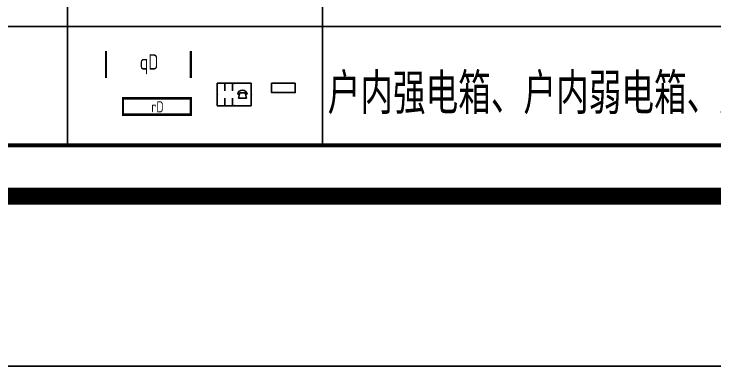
# Model space of a CAD drawing. Extents: x -518115 to 790560, y -210384 to 1628073.
# Drawn here: x 415238 to 419362, y 256415 to 258489 of the extents above; entities that cross this region are included whole.
import ezdxf
from ezdxf.enums import TextEntityAlignment as Align

# ---------------------------------------------------------------- set-up
doc = ezdxf.new("R2010")
doc.units = 0
doc.header["$LTSCALE"] = 1000
doc.header["$MEASUREMENT"] = 0
for name, color, linetype in [('C-Sheet-图框', 101, 'Continuous'), ('EQUIP-安防', 3, 'Continuous'), ('PUB_TEXT', 4, 'Continuous'), ('修改标示', 212, 'Continuous'), ('图框', 140, 'Continuous')]:
    doc.layers.add(name, color=color, linetype=linetype)
doc.layers.add('EQUIP-消防', color=3, linetype='Continuous', lineweight=20)
doc.layers.add('yichutu', color=7, linetype='Continuous', true_color=0xffffff, plot=False)
doc.styles.add('_TEL_DIM', font='SIMPLEX', dxfattribs={"width": 0.8, "height": 3.5, "bigfont": 'HZTXT'})
doc.styles.add('房间名称', font='TSSDENG', dxfattribs={"width": 0.8, "bigfont": 'HZTXT'})

# ---------------------------------------------------------------- blocks, each defined once
blk = doc.blocks.new('FSFSFSFSEG')
at = {"layer": 'EQUIP-消防', "const_width": 12.82051282052028}
blk.add_lwpolyline([(136866.5605577994, 335152.5449090759), (136466.5605577994, 335152.5449090774), (136466.5605577991, 335052.5449090772), (136866.5605577991, 335052.5449090757)], close=True, dxfattribs=at)
at = {"layer": 'PUB_TEXT', "color": 7, "true_color": 0xffffff, "style": '房间名称', "width": 0.8}
blk.add_text('rD', height=64.8, dxfattribs=at).set_placement((136633.7425204425, 335069.0046025831))
blk = doc.blocks.new('GDGRDGDRGDFD')
at = {"layer": 'EQUIP-消防', "const_width": 12.82051282052028}
blk.add_lwpolyline([(136866.5605577994, 335507.811971089), (136366.5605577994, 335507.8119710906), (136366.5605577991, 335347.8119710904), (136866.5605577991, 335347.8119710888)], close=True, dxfattribs=at)
at = {"layer": 'PUB_TEXT', "color": 7, "true_color": 0xffffff, "style": '房间名称', "width": 0.8}
blk.add_text('qD', height=90, dxfattribs=at).set_placement((136565.0499633249, 335395.5346836653))
blk = doc.blocks.new('A$C7D502F78')
at = {"layer": '修改标示', "ltscale": 2}
blk.add_lwpolyline([(-150.5951594244689, 197.3361875596456), (-10.59515942446887, 197.3361875596456), (-10.59515942446887, 142.3361875596456), (-150.5951594244689, 142.3361875596456)], close=True, dxfattribs=at)
blk = doc.blocks.new('$equip$00002628')
at = {"linetype": 'Continuous'}
for p, q in [((-0.624999999998181, 0.4150000000045111), (0.625000000001819, 0.4150000000045111)), ((-0.624999999998181, -0.4150000000045111), (-0.624999999998181, 0.4150000000045111)), ((0.07074779736467462, 0.1292446097322681), (0.07074779736467462, 0.4150000000045111)), ((0.3500291924156045, 0.1292446097322681), (0.3500291924156045, 0.4150000000045111)), ((0.625000000001819, 0.4150000000045111), (0.625000000001819, -0.4150000000045111)), ((-0.4717313354612998, 0.009603462141967611), (-0.4090194958534994, 0.009603462141967611)), ((-0.4457289298279647, -0.1375965378647379), (-0.3945289298262651, 0.05760346212991863)), ((-0.3945289298262651, 0.05760346212991863), (-0.3945289298262651, 0.05760346212991863)), ((-0.3945289298262651, 0.05760346212991863), (-0.2057289298081741, 0.05760346212991863)), ((-0.2057289298081741, 0.05760346212991863), (-0.1545289298064745, -0.1375965378647379)), ((-0.1912383637663879, 0.009603462141967611), (-0.1285265242022433, 0.009603462141967611)), ((-0.1545289298064745, -0.1375965378647379), (-0.4457289298279647, -0.1375965378647379)), ((0.07074779736467462, -0.4150000000045111), (0.07074779736467462, -0.1292446097468201)), ((0.3500291924156045, -0.4150000000045111), (0.3500291924156045, -0.1292446097468201)), ((0.625000000001819, -0.4150000000045111), (-0.624999999998181, -0.4150000000045111))]:
    blk.add_line(p, q, dxfattribs=at)
at = {"const_width": 0.05}
blk.add_lwpolyline([(-0.624999999998181, 0.4150000000045111), (0.625000000001819, 0.4150000000045111), (0.625000000001819, -0.4150000000045111), (-0.624999999998181, -0.4150000000045111), (-0.624999999998181, 0.4150000000045111), (0.625000000001819, 0.4150000000045111)], dxfattribs=at)
at = {"linetype": 'Continuous'}
blk.add_arc((-0.3001289298244956, -0.01143547351603047), 0.1728873113639825, 6.989740462788838, 173.0102595372112, dxfattribs=at)
for p in [(1.818989403545856e-12, 0.4150000000045111), (-0.624999999998181, 0), (0.625000000001819, -3.637978807091713e-12), (1.818989403545856e-12, -0.4150000000045111)]:
    blk.add_point(p)
at = {"color": 7, "style": '_TEL_DIM', "flags": 1}
blk.add_attdef('A', text='', height=2.5e-05, dxfattribs=at).set_placement((1.818989403545856e-12, 0), align=Align.MIDDLE_CENTER)
blk = doc.blocks.new('yct-841-594-84100-59399.9999999999-100-1000.0')
at = {"color": 7, "true_color": 0xffffff}
blk.add_lwpolyline([(0, -3549.115350445968), (80357.87349773769, -3549.115350445968), (80357.87349773769, 0), (0, 0)], close=True, dxfattribs=at)
at = {"layer": 'yichutu', "color": 7, "true_color": 0xffffff}
blk.add_lwpolyline([(0, 0), (0, 59399.99999999994), (84100, 59399.99999999994), (84100, 0)], close=True, dxfattribs=at)
blk = doc.blocks.new('TK')
at = {"layer": '图框'}
blk.add_lwpolyline([(465375.0184975343, 548713.6539831527), (549475.0184975343, 548713.6539831527), (549475.0184975343, 489313.6539831528), (465375.0184975343, 489313.6539831528)], close=True, dxfattribs=at)
blk.add_lwpolyline([(465375.0184975343, 548713.6539831527), (549475.0184975343, 548713.6539831527), (549475.0184975343, 489313.6539831528), (465375.0184975343, 489313.6539831528)], close=True, dxfattribs=at)
at = {"layer": '图框', "const_width": 100}
blk.add_lwpolyline([(548475.0184975343, 490313.6539831528), (548475.0184975343, 547713.6539831527), (467875.0184975343, 547713.6539831527), (467875.0184975343, 490313.6539831528)], close=True, dxfattribs=at)

msp = doc.modelspace()

# ---------------------------------------------------------------- linework, layer by layer
at = {"layer": 'C-Sheet-图框', "color": 0}
for p, q in [((415552.744625957, 264015.1631473299), (415552.7446259549, 257715.1631473273)), ((417052.7446259561, 264015.1631473298), (417052.744625954, 257715.1631473273)), ((409114.112811693, 258415.1631473273), (422600.960053312, 258415.1631473285))]:
    msp.add_line(p, q, dxfattribs=at)
at = {"layer": 'C-Sheet-图框', "color": 0, "const_width": 23.9999999999995}
msp.add_lwpolyline([(409114.1128116931, 257715.1631473268), (409114.1128116939, 264715.1631473301), (422600.960053312, 264715.1631473294), (422600.960053312, 257715.1631473281), (409114.1128116931, 257715.1631473268)], dxfattribs=at)

# ---------------------------------------------------------------- block references
for name, p in [('TK', (-59060.90568584122, -232898.490835826)), ('GDGRDGDRGDFD', (279412.4745148704, -77233.71383351122)), ('FSFSFSFSEG', (279412.4745148704, -77158.78288610675))]:
    msp.add_blockref(name, p)
at = {"layer": 'EQUIP-安防', "xscale": -160, "yscale": 160, "zscale": 160, "rotation": 359.9999999998151}
msp.add_blockref('$equip$00002628', (416534.1863813807, 258014.9459001655), dxfattribs=at)
at = {"layer": 'yichutu'}
msp.add_blockref('yct-841-594-84100-59399.9999999999-100-1000.0', (406314.1128116931, 256415.1631473268), dxfattribs=at)
at = {"layer": '修改标示', "ltscale": 2, "xscale": -1}
msp.add_blockref('A$C7D502F78', (416742.6787459082, 257884.0097126062), dxfattribs=at)

# ---------------------------------------------------------------- texts
at = {"layer": 'PUB_TEXT', "style": '房间名称', "width": 0.8}
msp.add_text('户内强电箱、户内弱电箱、户内可视对讲机、户外可视对讲机', height=240, dxfattribs=at).set_placement((417083.6461706263, 257899.821328479))

doc.saveas('drawing.dxf')
